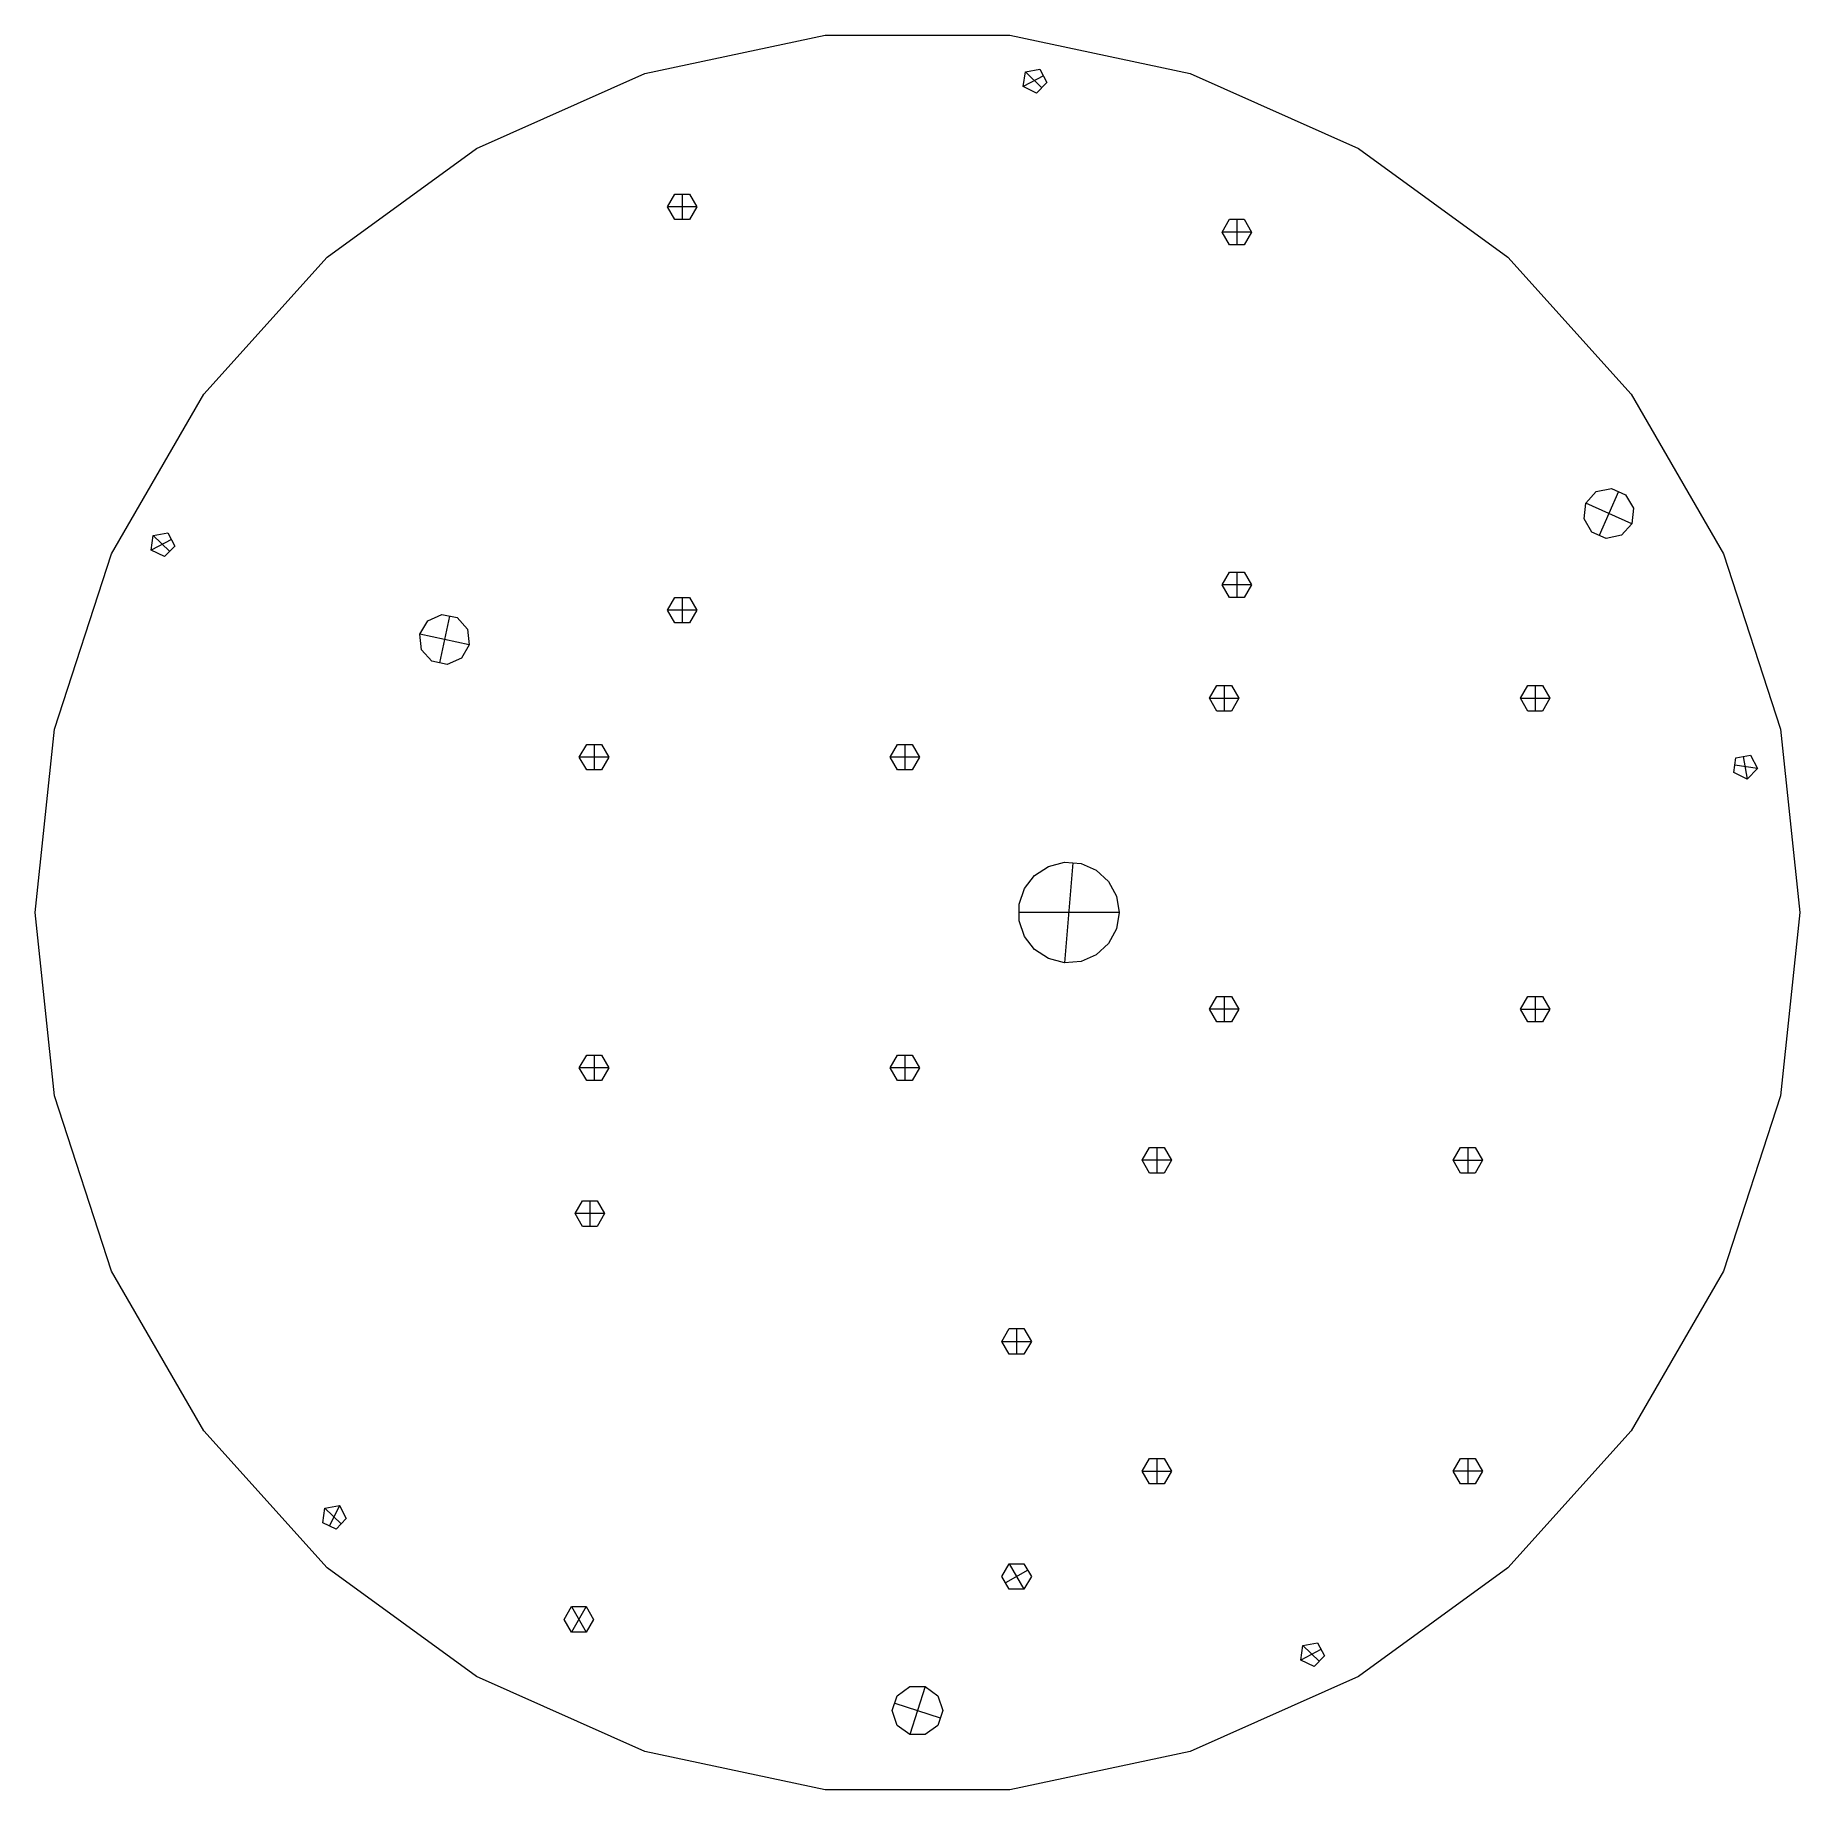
# Model space of a CAD drawing. Header units: millimetres. Extents: x -105 to 105, y -104 to 104.
import ezdxf

# ---------------------------------------------------------------- set-up
doc = ezdxf.new("R2010")
doc.units = ezdxf.units.MM
doc.layers.get('0').update_dxf_attribs({"linetype": 'CONTINUOUS', "lineweight": 0})
doc.layers.add('Hole cross hairs', color=7, linetype='CONTINUOUS', lineweight=0)

msp = doc.modelspace()

# ---------------------------------------------------------------- linework, layer by layer
for p, q in [((-32.447, 99.861), (-10.975, 104.425)), ((-10.975, 104.425), (10.975, 104.425)), ((10.975, 104.425), (32.447, 99.861)), ((-52.5, 90.933), (-32.447, 99.861)), ((12.593, 98.323), (12.838, 100.069)), ((12.838, 100.069), (14.575, 100.375)), ((15.403, 98.818), (14.178, 97.55)), ((14.575, 100.375), (15.403, 98.818)), ((32.447, 99.861), (52.5, 90.933)), ((14.178, 97.55), (12.593, 98.323)), ((-70.259, 78.03), (-52.5, 90.933)), ((52.5, 90.933), (70.259, 78.03)), ((-29.75, 84), (-28.875, 85.516)), ((-28.875, 82.484), (-29.75, 84)), ((-28.875, 85.516), (-27.125, 85.516)), ((-27.125, 85.516), (-26.25, 84)), ((-26.25, 84), (-27.125, 82.484)), ((-27.125, 82.484), (-28.875, 82.484)), ((36.25, 81), (37.125, 82.516)), ((37.125, 82.516), (38.875, 82.516)), ((38.875, 82.516), (39.75, 81)), ((37.125, 79.484), (36.25, 81)), ((39.75, 81), (38.875, 79.484)), ((-84.947, 61.717), (-70.259, 78.03)), ((38.875, 79.484), (37.125, 79.484)), ((70.259, 78.03), (84.947, 61.717)), ((-95.922, 42.707), (-84.947, 61.717)), ((84.947, 61.717), (95.922, 42.707)), ((80.772, 50.098), (82.586, 50.484)), ((82.586, 50.484), (84.28, 49.729)), ((79.338, 46.876), (79.532, 48.72)), ((79.532, 48.72), (80.772, 50.098)), ((84.28, 49.729), (85.207, 48.124)), ((80.265, 45.271), (79.338, 46.876)), ((85.013, 46.28), (83.772, 44.902)), ((85.207, 48.124), (85.013, 46.28)), ((-91.204, 43.133), (-90.958, 44.879)), ((-90.958, 44.879), (-89.222, 45.185)), ((-89.222, 45.185), (-88.394, 43.628)), ((81.959, 44.516), (80.265, 45.271)), ((83.772, 44.902), (81.959, 44.516)), ((-102.705, 21.831), (-95.922, 42.707)), ((-89.619, 42.36), (-91.204, 43.133)), ((-88.394, 43.628), (-89.619, 42.36)), ((95.922, 42.707), (102.705, 21.831)), ((36.25, 39), (37.125, 40.516)), ((37.125, 40.516), (38.875, 40.516)), ((38.875, 40.516), (39.75, 39)), ((37.125, 37.484), (36.25, 39)), ((39.75, 39), (38.875, 37.484)), ((-29.75, 36), (-28.875, 37.516)), ((-28.875, 34.484), (-29.75, 36)), ((-28.875, 37.516), (-27.125, 37.516)), ((-27.125, 37.516), (-26.25, 36)), ((-26.25, 36), (-27.125, 34.484)), ((38.875, 37.484), (37.125, 37.484)), ((-59.226, 33.124), (-58.299, 34.729)), ((-58.299, 34.729), (-56.605, 35.484)), ((-56.605, 35.484), (-54.792, 35.098)), ((-54.792, 35.098), (-53.551, 33.72)), ((-53.551, 33.72), (-53.357, 31.876)), ((-27.125, 34.484), (-28.875, 34.484)), ((-59.032, 31.28), (-59.226, 33.124)), ((-53.357, 31.876), (-54.284, 30.271)), ((-57.792, 29.902), (-59.032, 31.28)), ((-55.978, 29.516), (-57.792, 29.902)), ((-54.284, 30.271), (-55.978, 29.516)), ((34.75, 25.5), (35.625, 27.016)), ((35.625, 23.984), (34.75, 25.5)), ((35.625, 27.016), (37.375, 27.016)), ((37.375, 27.016), (38.25, 25.5)), ((38.25, 25.5), (37.375, 23.984)), ((71.75, 25.5), (72.625, 27.016)), ((72.625, 23.984), (71.75, 25.5)), ((72.625, 27.016), (74.375, 27.016)), ((74.375, 27.016), (75.25, 25.5)), ((75.25, 25.5), (74.375, 23.984)), ((37.375, 23.984), (35.625, 23.984)), ((74.375, 23.984), (72.625, 23.984)), ((-105, 0), (-102.705, 21.831)), ((102.705, 21.831), (105, 0)), ((-40.25, 18.5), (-39.375, 20.016)), ((-39.375, 20.016), (-37.625, 20.016)), ((-37.625, 20.016), (-36.75, 18.5)), ((-3.25, 18.5), (-2.375, 20.016)), ((-2.375, 20.016), (-0.625, 20.016)), ((-0.625, 20.016), (0.25, 18.5)), ((-39.375, 16.984), (-40.25, 18.5)), ((-37.625, 16.984), (-39.375, 16.984)), ((-36.75, 18.5), (-37.625, 16.984)), ((-2.375, 16.984), (-3.25, 18.5)), ((-0.625, 16.984), (-2.375, 16.984)), ((0.25, 18.5), (-0.625, 16.984)), ((97.156, 16.661), (97.402, 18.407)), ((97.402, 18.407), (99.138, 18.713)), ((99.966, 17.156), (98.741, 15.888)), ((99.138, 18.713), (99.966, 17.156)), ((98.741, 15.888), (97.156, 16.661)), ((12.723, 2.856), (13.936, 4.414)), ((13.936, 4.414), (15.59, 5.495)), ((15.59, 5.495), (17.505, 5.98)), ((17.505, 5.98), (19.473, 5.816)), ((19.473, 5.816), (21.282, 5.023)), ((21.282, 5.023), (22.735, 3.685)), ((12.082, 0.988), (12.723, 2.856)), ((22.735, 3.685), (23.675, 1.948)), ((-102.705, -21.831), (-105, 0)), ((12.082, -0.988), (12.082, 0.988)), ((23.675, 1.948), (24, 0)), ((24, 0), (23.675, -1.948)), ((105, 0), (102.705, -21.831)), ((12.723, -2.856), (12.082, -0.988)), ((23.675, -1.948), (22.735, -3.685)), ((13.936, -4.414), (12.723, -2.856)), ((22.735, -3.685), (21.282, -5.023)), ((15.59, -5.495), (13.936, -4.414)), ((17.505, -5.98), (15.59, -5.495)), ((19.473, -5.816), (17.505, -5.98)), ((21.282, -5.023), (19.473, -5.816)), ((34.75, -11.5), (35.625, -9.984)), ((35.625, -9.984), (37.375, -9.984)), ((37.375, -9.984), (38.25, -11.5)), ((71.75, -11.5), (72.625, -9.984)), ((72.625, -9.984), (74.375, -9.984)), ((74.375, -9.984), (75.25, -11.5)), ((35.625, -13.016), (34.75, -11.5)), ((38.25, -11.5), (37.375, -13.016)), ((72.625, -13.016), (71.75, -11.5)), ((75.25, -11.5), (74.375, -13.016)), ((37.375, -13.016), (35.625, -13.016)), ((74.375, -13.016), (72.625, -13.016)), ((-40.25, -18.5), (-39.375, -16.984)), ((-39.375, -20.016), (-40.25, -18.5)), ((-39.375, -16.984), (-37.625, -16.984)), ((-37.625, -16.984), (-36.75, -18.5)), ((-36.75, -18.5), (-37.625, -20.016)), ((-3.25, -18.5), (-2.375, -16.984)), ((-2.375, -20.016), (-3.25, -18.5)), ((-2.375, -16.984), (-0.625, -16.984)), ((-0.625, -16.984), (0.25, -18.5)), ((0.25, -18.5), (-0.625, -20.016)), ((-37.625, -20.016), (-39.375, -20.016)), ((-0.625, -20.016), (-2.375, -20.016)), ((-95.922, -42.707), (-102.705, -21.831)), ((102.705, -21.831), (95.922, -42.707)), ((26.75, -29.5), (27.625, -27.984)), ((27.625, -27.984), (29.375, -27.984)), ((29.375, -27.984), (30.25, -29.5)), ((63.75, -29.5), (64.625, -27.984)), ((64.625, -27.984), (66.375, -27.984)), ((66.375, -27.984), (67.25, -29.5)), ((27.625, -31.016), (26.75, -29.5)), ((29.375, -31.016), (27.625, -31.016)), ((30.25, -29.5), (29.375, -31.016)), ((64.625, -31.016), (63.75, -29.5)), ((66.375, -31.016), (64.625, -31.016)), ((67.25, -29.5), (66.375, -31.016)), ((-40.75, -35.85), (-39.875, -34.334)), ((-39.875, -34.334), (-38.125, -34.334)), ((-38.125, -34.334), (-37.25, -35.85)), ((-39.875, -37.366), (-40.75, -35.85)), ((-38.125, -37.366), (-39.875, -37.366)), ((-37.25, -35.85), (-38.125, -37.366)), ((-84.947, -61.717), (-95.922, -42.707)), ((95.922, -42.707), (84.947, -61.717)), ((10.05, -51.05), (10.925, -49.534)), ((10.925, -49.534), (12.675, -49.534)), ((12.675, -49.534), (13.55, -51.05)), ((10.925, -52.566), (10.05, -51.05)), ((13.55, -51.05), (12.675, -52.566)), ((12.675, -52.566), (10.925, -52.566)), ((-70.259, -78.03), (-84.947, -61.717)), ((84.947, -61.717), (70.259, -78.03)), ((26.75, -66.5), (27.625, -64.984)), ((27.625, -64.984), (29.375, -64.984)), ((29.375, -64.984), (30.25, -66.5)), ((63.75, -66.5), (64.625, -64.984)), ((64.625, -64.984), (66.375, -64.984)), ((66.375, -64.984), (67.25, -66.5)), ((27.625, -68.016), (26.75, -66.5)), ((30.25, -66.5), (29.375, -68.016)), ((64.625, -68.016), (63.75, -66.5)), ((67.25, -66.5), (66.375, -68.016)), ((29.375, -68.016), (27.625, -68.016)), ((66.375, -68.016), (64.625, -68.016)), ((-70.79, -72.638), (-70.545, -70.892)), ((-70.545, -70.892), (-68.808, -70.586)), ((-68.808, -70.586), (-67.98, -72.143)), ((-69.205, -73.411), (-70.79, -72.638)), ((-67.98, -72.143), (-69.205, -73.411)), ((10.05, -79.05), (10.925, -77.534)), ((10.925, -77.534), (12.675, -77.534)), ((12.675, -77.534), (13.55, -79.05)), ((-52.5, -90.933), (-70.259, -78.03)), ((10.925, -80.566), (10.05, -79.05)), ((13.55, -79.05), (12.675, -80.566)), ((70.259, -78.03), (52.5, -90.933)), ((12.675, -80.566), (10.925, -80.566)), ((-42.05, -84.15), (-41.175, -82.634)), ((-41.175, -82.634), (-39.425, -82.634)), ((-39.425, -82.634), (-38.55, -84.15)), ((-41.175, -85.666), (-42.05, -84.15)), ((-39.425, -85.666), (-41.175, -85.666)), ((-38.55, -84.15), (-39.425, -85.666)), ((45.623, -88.999), (45.868, -87.253)), ((45.868, -87.253), (47.605, -86.947)), ((47.605, -86.947), (48.433, -88.504)), ((47.208, -89.772), (45.623, -88.999)), ((48.433, -88.504), (47.208, -89.772)), ((-32.447, -99.861), (-52.5, -90.933)), ((-2.427, -93.237), (-0.927, -92.147)), ((-0.927, -92.147), (0.927, -92.147)), ((0.927, -92.147), (2.427, -93.237)), ((52.5, -90.933), (32.447, -99.861)), ((-3, -95), (-2.427, -93.237)), ((2.427, -93.237), (3, -95)), ((-2.427, -96.763), (-3, -95)), ((3, -95), (2.427, -96.763)), ((-0.927, -97.853), (-2.427, -96.763)), ((0.927, -97.853), (-0.927, -97.853)), ((2.427, -96.763), (0.927, -97.853)), ((-10.975, -104.425), (-32.447, -99.861)), ((32.447, -99.861), (10.975, -104.425)), ((10.975, -104.425), (-10.975, -104.425))]:
    msp.add_line(p, q)
at = {"layer": 'Hole cross hairs'}
for p, q in [((14.989, 99.596), (12.593, 98.323)), ((14.791, 98.184), (12.838, 100.069)), ((-26.25, 84), (-29.75, 84)), ((-28, 85.516), (-28, 82.484)), ((38, 82.516), (38, 79.484)), ((39.75, 81), (36.25, 81)), ((85.013, 46.28), (79.532, 48.72)), ((83.433, 50.106), (81.112, 44.894)), ((-88.808, 44.407), (-91.204, 43.133)), ((-90.958, 44.879), (-89.007, 42.994)), ((38, 40.516), (38, 37.484)), ((39.75, 39), (36.25, 39)), ((-26.25, 36), (-29.75, 36)), ((-28, 37.516), (-28, 34.484)), ((-55.698, 35.291), (-56.885, 29.709)), ((-53.357, 31.876), (-59.226, 33.124)), ((34.75, 25.5), (38.25, 25.5)), ((36.5, 27.016), (36.5, 23.984)), ((71.75, 25.5), (75.25, 25.5)), ((73.5, 27.016), (73.5, 23.984)), ((-38.5, 20.016), (-38.5, 16.984)), ((-1.5, 20.016), (-1.5, 16.984)), ((-36.75, 18.5), (-40.25, 18.5)), ((0.25, 18.5), (-3.25, 18.5)), ((99.966, 17.156), (97.279, 17.534)), ((98.27, 18.56), (98.741, 15.888)), ((18.489, 5.898), (17.505, -5.98)), ((24, 0), (12.082, 0)), ((36.5, -9.984), (36.5, -13.016)), ((73.5, -9.984), (73.5, -13.016)), ((38.25, -11.5), (34.75, -11.5)), ((71.75, -11.5), (75.25, -11.5)), ((-36.75, -18.5), (-40.25, -18.5)), ((-38.5, -16.984), (-38.5, -20.016)), ((0.25, -18.5), (-3.25, -18.5)), ((-1.5, -16.984), (-1.5, -20.016)), ((28.5, -27.984), (28.5, -31.016)), ((65.5, -27.984), (65.5, -31.016)), ((30.25, -29.5), (26.75, -29.5)), ((63.75, -29.5), (67.25, -29.5)), ((-39, -34.334), (-39, -37.366)), ((-37.25, -35.85), (-40.75, -35.85)), ((11.8, -49.534), (11.8, -52.566)), ((10.05, -51.05), (13.55, -51.05)), ((28.5, -64.984), (28.5, -68.016)), ((65.5, -64.984), (65.5, -68.016)), ((26.75, -66.5), (30.25, -66.5)), ((67.25, -66.5), (63.75, -66.5)), ((-68.593, -72.777), (-70.545, -70.892)), ((-68.808, -70.586), (-69.998, -73.025)), ((10.925, -77.534), (12.675, -80.566)), ((13.113, -78.292), (10.488, -79.808)), ((-41.175, -82.634), (-39.425, -85.666)), ((-39.425, -82.634), (-41.175, -85.666)), ((48.019, -87.726), (45.623, -88.999)), ((45.868, -87.253), (47.82, -89.138)), ((0.927, -92.147), (-0.927, -97.853)), ((-2.713, -94.118), (2.713, -95.882))]:
    msp.add_line(p, q, dxfattribs=at)

doc.saveas('drawing.dxf')
